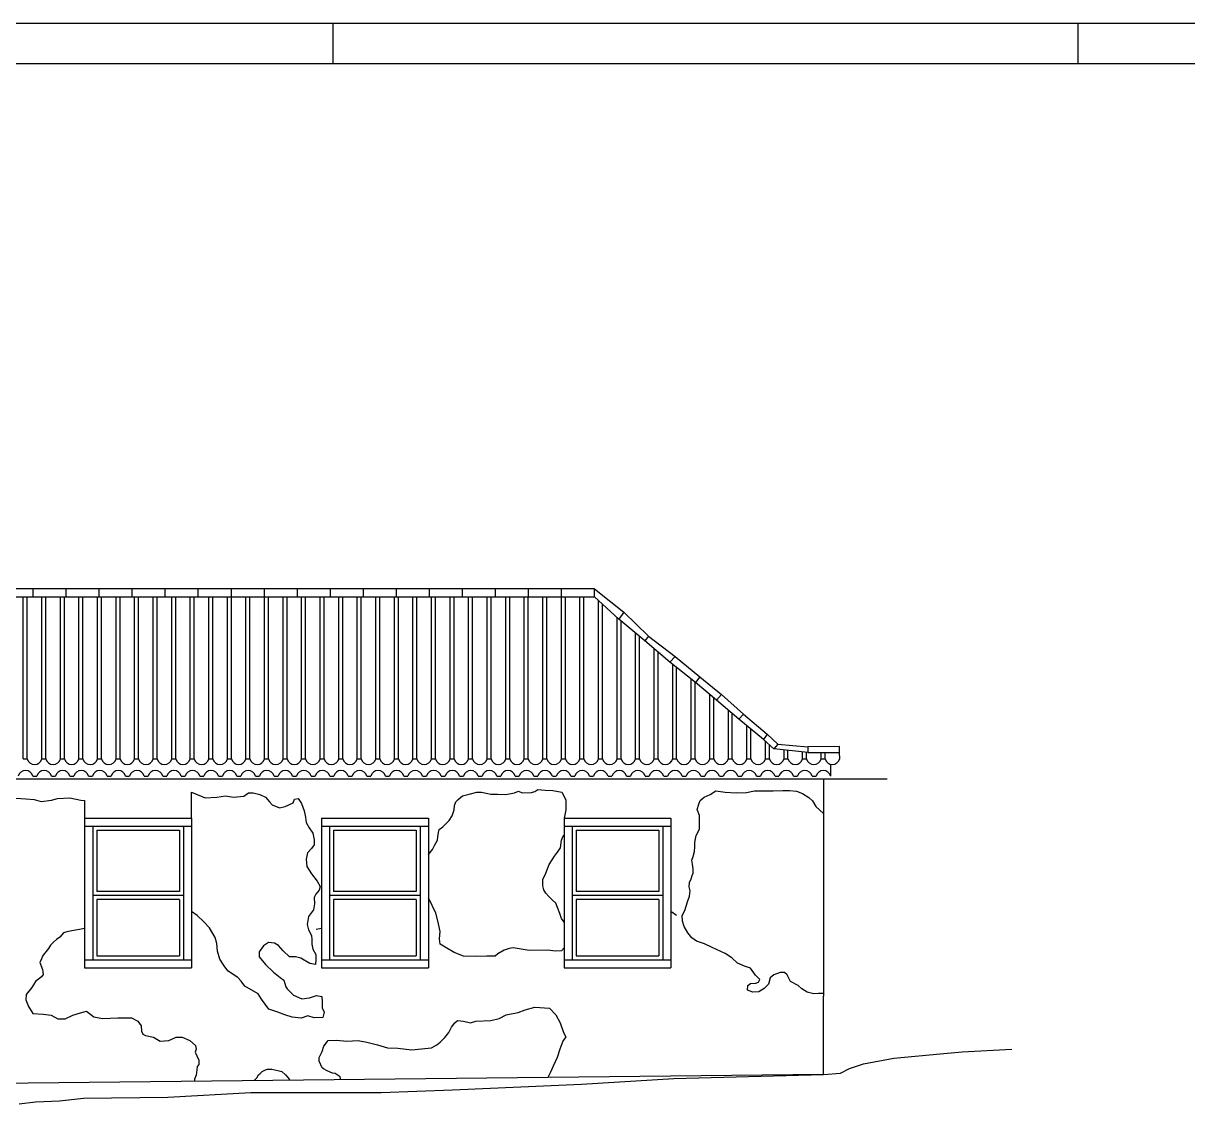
# Model space of a CAD drawing. Extents: x -1289 to 841, y -797 to 594.
# Drawn here: x -1079.5 to -790.3, y 321.1 to 589.5 of the extents above; entities that cross this region are included whole.
import ezdxf

# ---------------------------------------------------------------- set-up
doc = ezdxf.new("R2010")
doc.units = 0
doc.header["$MEASUREMENT"] = 0
for name, color, linetype in [('COBERTURA', 2, 'CONTINUOUS'), ('ESQUADRIAS', 2, 'CONTINUOUS'), ('MARGEXT', 2, 'CONTINUOUS'), ('MARGINT', 6, 'CONTINUOUS'), ('PAREDE', 1, 'CONTINUOUS'), ('PISO', 1, 'CONTINUOUS')]:
    doc.layers.add(name, color=color, linetype=linetype)

msp = doc.modelspace()

# ---------------------------------------------------------------- linework, layer by layer
at = {"layer": 'COBERTURA', "color": 2}
for p, q in [((-1077.03105, 449.02604), (-1085.23428, 448.97679)), ((-1068.82782, 449.02604), (-1077.03105, 448.97679)), ((-1077.03105, 446.96372), (-1077.03105, 449.02604)), ((-1077.03105, 446.96372), (-1077.03105, 448.97679)), ((-1060.62459, 449.02604), (-1068.82782, 448.97679)), ((-1068.82782, 446.96372), (-1068.82782, 449.02604)), ((-1068.82782, 446.96372), (-1068.82782, 448.97679)), ((-1052.42136, 449.02604), (-1060.62459, 448.97679)), ((-1060.62459, 446.96372), (-1060.62459, 449.02604)), ((-1060.62459, 446.96372), (-1060.62459, 448.97679)), ((-1044.21813, 449.02604), (-1052.42136, 448.97679)), ((-1052.42136, 446.96372), (-1052.42136, 449.02604)), ((-1052.42136, 446.96372), (-1052.42136, 448.97679)), ((-1036.01491, 449.02604), (-1044.21813, 448.97679)), ((-1044.21813, 446.96372), (-1044.21813, 449.02604)), ((-1044.21813, 446.96372), (-1044.21813, 448.97679)), ((-1027.81168, 449.02604), (-1036.01491, 448.97679)), ((-1036.01491, 446.96372), (-1036.01491, 449.02604)), ((-1036.01491, 446.96372), (-1036.01491, 448.97679)), ((-1019.60845, 449.02604), (-1027.81168, 448.97679)), ((-1027.81168, 446.96372), (-1027.81168, 449.02604)), ((-1027.81168, 446.96372), (-1027.81168, 448.97679)), ((-1011.40522, 449.02604), (-1019.60845, 448.97679)), ((-1019.60845, 446.96372), (-1019.60845, 449.02604)), ((-1019.60845, 446.96372), (-1019.60845, 448.97679)), ((-1003.20199, 449.02604), (-1011.40522, 448.97679)), ((-1011.40522, 446.96372), (-1011.40522, 449.02604)), ((-1011.40522, 446.96372), (-1011.40522, 448.97679)), ((-994.99876, 449.02604), (-1003.20199, 448.97679)), ((-1003.20199, 446.96372), (-1003.20199, 449.02604)), ((-1003.20199, 446.96372), (-1003.20199, 448.97679)), ((-986.79553, 449.02604), (-994.99876, 448.97679)), ((-994.99876, 446.96372), (-994.99876, 449.02604)), ((-994.99876, 446.96372), (-994.99876, 448.97679)), ((-978.5923, 449.02604), (-986.79553, 448.97679)), ((-986.79553, 446.96372), (-986.79553, 449.02604)), ((-986.79553, 446.96372), (-986.79553, 448.97679)), ((-970.38907, 449.02604), (-978.5923, 448.97679)), ((-978.5923, 446.96372), (-978.5923, 449.02604)), ((-978.5923, 446.96372), (-978.5923, 448.97679)), ((-962.18584, 449.02604), (-970.38907, 448.97679)), ((-970.38907, 446.96372), (-970.38907, 449.02604)), ((-970.38907, 446.96372), (-970.38907, 448.97679)), ((-953.98262, 449.02604), (-962.18584, 448.97679)), ((-962.18584, 446.96372), (-962.18584, 449.02604)), ((-962.18584, 446.96372), (-962.18584, 448.97679)), ((-945.77939, 449.02604), (-953.98262, 448.97679)), ((-953.98262, 446.96372), (-953.98262, 449.02604)), ((-953.98262, 446.96372), (-953.98262, 448.97679)), ((-937.57616, 449.02604), (-945.77939, 448.97679)), ((-945.77939, 446.96372), (-945.77939, 449.02604)), ((-945.77939, 446.96372), (-945.77939, 448.97679)), ((-937.57616, 449.02604), (-930.32077, 443.18815)), ((-937.57616, 446.96372), (-937.57616, 449.02604)), ((-1085.23428, 446.96372), (-1077.03105, 446.96372)), ((-1077.03105, 446.96372), (-1068.82782, 446.96372)), ((-1068.82782, 446.96372), (-1060.62459, 446.96372)), ((-1060.62459, 446.96372), (-1052.42136, 446.96372)), ((-1052.42136, 446.96372), (-1044.21813, 446.96372)), ((-1044.21813, 446.96372), (-1036.01491, 446.96372)), ((-1036.01491, 446.96372), (-1027.81168, 446.96372)), ((-1027.81168, 446.96372), (-1019.60845, 446.96372)), ((-1019.60845, 446.96372), (-1011.40522, 446.96372)), ((-1011.40522, 446.96372), (-1003.20199, 446.96372)), ((-1003.20199, 446.96372), (-994.99876, 446.96372)), ((-994.99876, 446.96372), (-986.79553, 446.96372)), ((-986.79553, 446.96372), (-978.5923, 446.96372)), ((-978.5923, 446.96372), (-970.38907, 446.96372)), ((-970.38907, 446.96372), (-962.18584, 446.96372)), ((-962.18584, 446.96372), (-953.98262, 446.96372)), ((-953.98262, 446.96372), (-945.77939, 446.96372)), ((-945.77939, 446.96372), (-937.57616, 446.96372)), ((-931.52988, 441.47704), (-937.57616, 446.96372)), ((-930.32077, 443.18815), (-931.52988, 441.47704)), ((-930.32077, 443.18815), (-924.17445, 437.2496)), ((-925.08129, 436.04176), (-931.52988, 441.47704)), ((-924.17445, 437.2496), (-925.08129, 436.04176)), ((-924.17445, 437.2496), (-917.58499, 432.17731)), ((-918.89486, 430.76817), (-925.08129, 436.04176)), ((-917.58499, 432.17731), (-918.89486, 430.76817)), ((-917.58499, 432.17731), (-911.43867, 427.14465)), ((-912.54702, 425.7355), (-918.89486, 430.76817)), ((-911.43867, 427.14465), (-912.54702, 425.7355)), ((-907.30753, 421.30675), (-912.54702, 425.7355)), ((-911.43867, 427.14465), (-906.09842, 422.7159)), ((-906.09842, 422.7159), (-907.30753, 421.30675)), ((-906.09842, 422.7159), (-900.55666, 417.88454)), ((-901.76577, 416.57604), (-907.30753, 421.30675)), ((-900.55666, 417.88454), (-901.76577, 416.57604)), ((-895.58937, 411.59451), (-901.76577, 416.57604)), ((-900.55666, 417.88454), (-894.68254, 412.903)), ((-894.68254, 412.903), (-895.58937, 411.59451)), ((-893.07039, 409.27948), (-895.58937, 411.59451)), ((-894.68254, 412.903), (-892.0628, 410.38666)), ((-892.0628, 410.38666), (-893.07039, 409.27948)), ((-884.6066, 408.33401), (-893.07039, 409.27948)), ((-892.0628, 410.38666), (-884.6066, 409.76971)), ((-876.73704, 409.82778), (-884.6066, 409.76971)), ((-884.6066, 409.76971), (-884.6066, 408.33401)), ((-884.6066, 408.33401), (-876.72602, 408.33401)), ((-876.72602, 408.33401), (-876.73704, 409.82778))]:
    msp.add_line(p, q, dxfattribs=at)
at = {"layer": 'COBERTURA', "color": 1}
for p, q in [((-1079.49631, 406.76335), (-1079.49631, 446.96372)), ((-1078.50872, 406.76335), (-1078.50872, 446.96372)), ((-1074.88738, 406.76335), (-1074.88738, 446.96372)), ((-1073.89979, 406.76335), (-1073.89979, 446.96372)), ((-1070.27845, 406.76335), (-1070.27845, 446.96372)), ((-1069.29086, 406.76335), (-1069.29086, 446.96372)), ((-1065.66952, 406.76335), (-1065.66952, 446.96372)), ((-1064.68193, 406.76335), (-1064.68193, 446.96372)), ((-1061.06059, 406.76335), (-1061.06059, 446.96372)), ((-1060.073, 406.76335), (-1060.073, 446.96372)), ((-1056.45166, 406.76335), (-1056.45166, 446.96372)), ((-1055.46407, 406.76335), (-1055.46407, 446.96372)), ((-1051.84273, 406.76335), (-1051.84273, 446.96372)), ((-1050.85514, 406.76335), (-1050.85514, 446.96372)), ((-1047.2338, 406.76335), (-1047.2338, 446.96372)), ((-1046.24621, 406.76335), (-1046.24621, 446.96372)), ((-1042.62487, 406.76335), (-1042.62487, 446.96372)), ((-1041.63728, 406.76335), (-1041.63728, 446.96372)), ((-1038.01594, 406.76335), (-1038.01594, 446.96372)), ((-1037.02835, 406.76335), (-1037.02835, 446.96372)), ((-1033.40701, 406.76335), (-1033.40701, 446.96372)), ((-1032.41942, 406.76335), (-1032.41942, 446.96372)), ((-1028.79808, 406.76335), (-1028.79808, 446.96372)), ((-1027.8105, 406.76335), (-1027.8105, 446.96372)), ((-1024.18915, 406.76335), (-1024.18915, 446.96372)), ((-1023.20157, 406.76335), (-1023.20157, 446.96372)), ((-1019.58022, 406.76335), (-1019.58022, 446.96372)), ((-1018.59264, 406.76335), (-1018.59264, 446.96372)), ((-1014.97129, 406.76335), (-1014.97129, 446.96372)), ((-1013.98371, 406.76335), (-1013.98371, 446.96372)), ((-1010.36236, 406.76335), (-1010.36236, 446.96372)), ((-1009.37478, 406.76335), (-1009.37478, 446.96372)), ((-1005.75343, 406.76335), (-1005.75343, 446.96372)), ((-1004.76585, 406.76335), (-1004.76585, 446.96372)), ((-1001.1445, 406.76335), (-1001.1445, 446.96372)), ((-1000.15692, 406.76335), (-1000.15692, 446.96372)), ((-996.53557, 406.76335), (-996.53557, 446.96372)), ((-995.54799, 406.76335), (-995.54799, 446.96372)), ((-991.92664, 406.76335), (-991.92664, 446.96372)), ((-990.93906, 406.76335), (-990.93906, 446.96372)), ((-987.31771, 406.76335), (-987.31771, 446.96372)), ((-986.33013, 406.76335), (-986.33013, 446.96372)), ((-982.70879, 406.76335), (-982.70879, 446.96372)), ((-981.7212, 406.76335), (-981.7212, 446.96372)), ((-978.09986, 406.76335), (-978.09986, 446.96372)), ((-977.11227, 406.76335), (-977.11227, 446.96372)), ((-973.49093, 406.76335), (-973.49093, 446.96372)), ((-972.50334, 406.76335), (-972.50334, 446.96372)), ((-968.882, 406.76335), (-968.882, 446.96372)), ((-967.89441, 406.76335), (-967.89441, 446.96372)), ((-964.27307, 406.76335), (-964.27307, 446.96372)), ((-963.28548, 406.76335), (-963.28548, 446.96372)), ((-959.66414, 406.76335), (-959.66414, 446.96372)), ((-958.67655, 406.76335), (-958.67655, 446.96372)), ((-955.05521, 406.76335), (-955.05521, 446.96372)), ((-954.06762, 406.76335), (-954.06762, 446.96372)), ((-950.44628, 406.76335), (-950.44628, 446.96372)), ((-949.45869, 406.76335), (-949.45869, 446.96372)), ((-945.83735, 406.76335), (-945.83735, 446.96372)), ((-944.84976, 406.76335), (-944.84976, 446.96372)), ((-941.22842, 406.76335), (-941.22842, 446.96372)), ((-940.24083, 406.76335), (-940.24083, 446.96372)), ((-936.61949, 406.76335), (-936.61949, 446.0956)), ((-935.6319, 406.76335), (-935.6319, 445.19941)), ((-932.01056, 406.76335), (-932.01056, 441.91323)), ((-931.02297, 406.76335), (-931.02297, 441.04979)), ((-927.40163, 406.76335), (-927.40163, 437.99749)), ((-926.41404, 406.76335), (-926.41404, 437.16509)), ((-922.7927, 406.76335), (-922.7927, 434.09087)), ((-921.80511, 406.76335), (-921.80511, 433.249)), ((-918.18377, 406.76335), (-918.18377, 430.20441)), ((-917.19618, 406.76335), (-917.19618, 429.42143)), ((-913.57484, 406.76335), (-913.57484, 426.55037)), ((-912.58725, 406.76335), (-912.58725, 425.7674)), ((-908.96591, 406.76335), (-908.96591, 422.70852)), ((-907.97833, 406.76335), (-907.97833, 421.87374)), ((-904.35698, 406.76335), (-904.35698, 418.78802)), ((-903.3694, 406.76335), (-903.3694, 417.94497)), ((-899.74805, 406.76335), (-899.74805, 414.94867)), ((-898.76047, 406.76335), (-898.76047, 414.15213)), ((-895.13912, 406.76335), (-895.13912, 411.18072)), ((-894.15154, 406.76335), (-894.15154, 410.27309)), ((-890.53019, 406.76335), (-890.53019, 408.99572)), ((-889.54261, 406.76335), (-889.54261, 408.8854)), ((-885.92126, 406.76335), (-885.92126, 408.48087)), ((-884.93368, 406.76335), (-884.93368, 408.37055)), ((-881.31233, 406.76335), (-881.31233, 408.33401)), ((-880.32475, 406.76335), (-880.32475, 408.33401)), ((-876.7034, 406.76335), (-876.72602, 408.33401)), ((-1079.49631, 406.76335), (-1078.50872, 406.76335)), ((-1074.88738, 406.76335), (-1073.89979, 406.76335)), ((-1070.27845, 406.76335), (-1069.29086, 406.76335)), ((-1065.66952, 406.76335), (-1064.68193, 406.76335)), ((-1061.06059, 406.76335), (-1060.073, 406.76335)), ((-1056.45166, 406.76335), (-1055.46407, 406.76335)), ((-1051.84273, 406.76335), (-1050.85514, 406.76335)), ((-1047.2338, 406.76335), (-1046.24621, 406.76335)), ((-1042.62487, 406.76335), (-1041.63728, 406.76335)), ((-1038.01594, 406.76335), (-1037.02835, 406.76335)), ((-1033.40701, 406.76335), (-1032.41942, 406.76335)), ((-1028.79808, 406.76335), (-1027.8105, 406.76335)), ((-1024.18915, 406.76335), (-1023.20157, 406.76335)), ((-1019.58022, 406.76335), (-1018.59264, 406.76335)), ((-1014.97129, 406.76335), (-1013.98371, 406.76335)), ((-1010.36236, 406.76335), (-1009.37478, 406.76335)), ((-1005.75343, 406.76335), (-1004.76585, 406.76335)), ((-1001.1445, 406.76335), (-1000.15692, 406.76335)), ((-996.53557, 406.76335), (-995.54799, 406.76335)), ((-991.92664, 406.76335), (-990.93906, 406.76335)), ((-987.31771, 406.76335), (-986.33013, 406.76335)), ((-982.70879, 406.76335), (-981.7212, 406.76335)), ((-978.09986, 406.76335), (-977.11227, 406.76335)), ((-973.49093, 406.76335), (-972.50334, 406.76335)), ((-968.882, 406.76335), (-967.89441, 406.76335)), ((-964.27307, 406.76335), (-963.28548, 406.76335)), ((-959.66414, 406.76335), (-958.67655, 406.76335)), ((-955.05521, 406.76335), (-954.06762, 406.76335)), ((-950.44628, 406.76335), (-949.45869, 406.76335)), ((-945.83735, 406.76335), (-944.84976, 406.76335)), ((-941.22842, 406.76335), (-940.24083, 406.76335)), ((-936.61949, 406.76335), (-935.6319, 406.76335)), ((-932.01056, 406.76335), (-931.02297, 406.76335)), ((-927.40163, 406.76335), (-926.41404, 406.76335)), ((-922.7927, 406.76335), (-921.80511, 406.76335)), ((-918.18377, 406.76335), (-917.19618, 406.76335)), ((-913.57484, 406.76335), (-912.58725, 406.76335)), ((-908.96591, 406.76335), (-907.97833, 406.76335)), ((-904.35698, 406.76335), (-903.3694, 406.76335)), ((-899.74805, 406.76335), (-898.76047, 406.76335)), ((-895.13912, 406.76335), (-894.15154, 406.76335)), ((-890.53019, 406.76335), (-889.54261, 406.76335)), ((-885.92126, 406.76335), (-884.93368, 406.76335)), ((-881.31233, 406.76335), (-880.32475, 406.76335)), ((-878.94076, 402.44498), (-878.94076, 405.41449)), ((-1077.12474, 402.44498), (-1076.13715, 402.44498)), ((-1072.51581, 402.44498), (-1071.52822, 402.44498)), ((-1067.90688, 402.44498), (-1066.91929, 402.44498)), ((-1063.29795, 402.44498), (-1062.31036, 402.44498)), ((-1058.68902, 402.44498), (-1057.70143, 402.44498)), ((-1054.08009, 402.44498), (-1053.0925, 402.44498)), ((-1049.47116, 402.44498), (-1048.48357, 402.44498)), ((-1044.86223, 402.44498), (-1043.87464, 402.44498)), ((-1040.2533, 402.44498), (-1039.26572, 402.44498)), ((-1035.64437, 402.44498), (-1034.65679, 402.44498)), ((-1031.03544, 402.44498), (-1030.04786, 402.44498)), ((-1026.42651, 402.44498), (-1025.43893, 402.44498)), ((-1021.81758, 402.44498), (-1020.83, 402.44498)), ((-1017.20865, 402.44498), (-1016.22107, 402.44498)), ((-1012.59972, 402.44498), (-1011.61214, 402.44498)), ((-1007.99079, 402.44498), (-1007.00321, 402.44498)), ((-1003.38186, 402.44498), (-1002.39428, 402.44498)), ((-998.77293, 402.44498), (-997.78535, 402.44498)), ((-994.16401, 402.44498), (-993.17642, 402.44498)), ((-989.55508, 402.44498), (-988.56749, 402.44498)), ((-984.94615, 402.44498), (-983.95856, 402.44498)), ((-980.33722, 402.44498), (-979.34963, 402.44498)), ((-975.72829, 402.44498), (-974.7407, 402.44498)), ((-971.11936, 402.44498), (-970.13177, 402.44498)), ((-966.51043, 402.44498), (-965.52284, 402.44498)), ((-961.9015, 402.44498), (-960.91391, 402.44498)), ((-957.29257, 402.44498), (-956.30498, 402.44498)), ((-952.68364, 402.44498), (-951.69605, 402.44498)), ((-948.07471, 402.44498), (-947.08712, 402.44498)), ((-943.46578, 402.44498), (-942.47819, 402.44498)), ((-938.85685, 402.44498), (-937.86926, 402.44498)), ((-934.24792, 402.44498), (-933.26033, 402.44498)), ((-929.63899, 402.44498), (-928.6514, 402.44498)), ((-925.03006, 402.44498), (-924.04247, 402.44498)), ((-920.42113, 402.44498), (-919.43355, 402.44498)), ((-915.8122, 402.44498), (-914.82462, 402.44498)), ((-911.20327, 402.44498), (-910.21569, 402.44498)), ((-906.59434, 402.44498), (-905.60676, 402.44498)), ((-901.98541, 402.44498), (-900.99783, 402.44498)), ((-897.37648, 402.44498), (-896.3889, 402.44498)), ((-892.76755, 402.44498), (-891.77997, 402.44498)), ((-888.15862, 402.44498), (-887.17104, 402.44498)), ((-883.54969, 402.44498), (-882.56211, 402.44498)), ((-880.69126, 401.74553), (-864.88251, 401.74553)), ((-880.69126, 328.34553), (-1101.20633, 325.94553))]:
    msp.add_line(p, q, dxfattribs=at)
for centre, start, end in [((-1076.69805, 407.23673), 194.6514372, 345.3485628), ((-1072.08912, 407.23673), 194.6514372, 345.3485628), ((-1067.48019, 407.23673), 194.6514372, 345.3485628), ((-1062.87126, 407.23673), 194.6514372, 345.3485628), ((-1058.26233, 407.23673), 194.6514372, 345.3485628), ((-1053.6534, 407.23673), 194.6514372, 345.3485628), ((-1049.04447, 407.23673), 194.6514372, 345.3485628), ((-1044.43554, 407.23673), 194.6514372, 345.3485628), ((-1039.82661, 407.23673), 194.6514372, 345.3485628), ((-1035.21768, 407.23673), 194.6514372, 345.3485628), ((-1030.60875, 407.23673), 194.6514372, 345.3485628), ((-1025.99982, 407.23673), 194.6514372, 345.3485628), ((-1021.39089, 407.23673), 194.6514372, 345.3485628), ((-1016.78196, 407.23673), 194.6514372, 345.3485628), ((-1012.17303, 407.23673), 194.6514372, 345.3485628), ((-1007.5641, 407.23673), 194.6514372, 345.3485628), ((-1002.95518, 407.23673), 194.6514372, 345.3485628), ((-998.34625, 407.23673), 194.6514372, 345.3485628), ((-993.73732, 407.23673), 194.6514372, 345.3485628), ((-989.12839, 407.23673), 194.6514372, 345.3485628), ((-984.51946, 407.23673), 194.6514372, 345.3485628), ((-979.91053, 407.23673), 194.6514372, 345.3485628), ((-975.3016, 407.23673), 194.6514372, 345.3485628), ((-970.69267, 407.23673), 194.6514372, 345.3485628), ((-966.08374, 407.23673), 194.6514372, 345.3485628), ((-961.47481, 407.23673), 194.6514372, 345.3485628), ((-956.86588, 407.23673), 194.6514372, 345.3485628), ((-952.25695, 407.23673), 194.6514372, 345.3485628), ((-947.64802, 407.23673), 194.6514372, 345.3485628), ((-943.03909, 407.23673), 194.6514372, 345.3485628), ((-938.43016, 407.23673), 194.6514372, 345.3485628), ((-933.82123, 407.23673), 194.6514372, 345.3485628), ((-929.2123, 407.23673), 194.6514372, 345.3485628), ((-924.60337, 407.23673), 194.6514372, 345.3485628), ((-919.99444, 407.23673), 194.6514372, 345.3485628), ((-915.38551, 407.23673), 194.6514372, 345.3485628), ((-910.77658, 407.23673), 194.6514372, 345.3485628), ((-906.16765, 407.23673), 194.6514372, 345.3485628), ((-901.55872, 407.23673), 194.6514372, 345.3485628), ((-896.94979, 407.23673), 194.6514372, 345.3485628), ((-892.34086, 407.23673), 194.6514372, 345.3485628), ((-887.73193, 407.23673), 194.6514372, 345.3485628), ((-883.12301, 407.23673), 194.6514372, 345.3485628), ((-878.51408, 407.23673), 194.6514372, 345.3485628), ((-1078.93541, 401.9716), 14.6514372, 165.3485628), ((-1074.32648, 401.9716), 14.6514372, 165.3485628), ((-1069.71755, 401.9716), 14.6514372, 165.3485628), ((-1065.10862, 401.9716), 14.6514372, 165.3485628), ((-1060.49969, 401.9716), 14.6514372, 165.3485628), ((-1055.89076, 401.9716), 14.6514372, 165.3485628), ((-1051.28183, 401.9716), 14.6514372, 165.3485628), ((-1046.6729, 401.9716), 14.6514372, 165.3485628), ((-1042.06397, 401.9716), 14.6514372, 165.3485628), ((-1037.45504, 401.9716), 14.6514372, 165.3485628), ((-1032.84611, 401.9716), 14.6514372, 165.3485628), ((-1028.23718, 401.9716), 14.6514372, 165.3485628), ((-1023.62825, 401.9716), 14.6514372, 165.3485628), ((-1019.01933, 401.9716), 14.6514372, 165.3485628), ((-1014.4104, 401.9716), 14.6514372, 165.3485628), ((-1009.80147, 401.9716), 14.6514372, 165.3485628), ((-1005.19254, 401.9716), 14.6514372, 165.3485628), ((-1000.58361, 401.9716), 14.6514372, 165.3485628), ((-995.97468, 401.9716), 14.6514372, 165.3485628), ((-991.36575, 401.9716), 14.6514372, 165.3485628), ((-986.75682, 401.9716), 14.6514372, 165.3485628), ((-982.14789, 401.9716), 14.6514372, 165.3485628), ((-977.53896, 401.9716), 14.6514372, 165.3485628), ((-972.93003, 401.9716), 14.6514372, 165.3485628), ((-968.3211, 401.9716), 14.6514372, 165.3485628), ((-963.71217, 401.9716), 14.6514372, 165.3485628), ((-959.10324, 401.9716), 14.6514372, 165.3485628), ((-954.49431, 401.9716), 14.6514372, 165.3485628), ((-949.88538, 401.9716), 14.6514372, 165.3485628), ((-945.27645, 401.9716), 14.6514372, 165.3485628), ((-940.66752, 401.9716), 14.6514372, 165.3485628), ((-936.05859, 401.9716), 14.6514372, 165.3485628), ((-931.44966, 401.9716), 14.6514372, 165.3485628), ((-926.84073, 401.9716), 14.6514372, 165.3485628), ((-922.2318, 401.9716), 14.6514372, 165.3485628), ((-917.62287, 401.9716), 14.6514372, 165.3485628), ((-913.01394, 401.9716), 14.6514372, 165.3485628), ((-908.40501, 401.9716), 14.6514372, 165.3485628), ((-903.79608, 401.9716), 14.6514372, 165.3485628), ((-899.18715, 401.9716), 14.6514372, 165.3485628), ((-894.57823, 401.9716), 14.6514372, 165.3485628), ((-889.9693, 401.9716), 14.6514372, 165.3485628), ((-885.36037, 401.9716), 14.6514372, 165.3485628), ((-880.75144, 401.9716), 14.6514372, 165.3485628)]:
    msp.add_arc(centre, 1.87153, start, end, dxfattribs=at)
at = {"layer": 'ESQUADRIAS', "color": 3}
for p, q in [((-1064.25149, 392.0218), (-1064.25149, 354.8218)), ((-1064.25149, 392.0218), (-1037.70182, 392.0218)), ((-1037.70182, 392.0218), (-1037.70182, 354.8218)), ((-1005.41926, 392.0218), (-978.86959, 392.0218)), ((-1005.41926, 392.0218), (-1005.41926, 354.8218)), ((-978.86959, 392.0218), (-978.86959, 354.8218)), ((-945.17393, 392.0218), (-945.17393, 354.8218)), ((-945.17393, 392.0218), (-918.62426, 392.0218)), ((-918.62426, 392.0218), (-918.62426, 354.8218)), ((-1064.25149, 390.0218), (-1037.70182, 390.0218)), ((-1062.25149, 390.0218), (-1062.25149, 356.8218)), ((-1061.25149, 389.0218), (-1061.25149, 373.79604)), ((-1061.25149, 389.0218), (-1040.70182, 389.0218)), ((-1040.70182, 389.0218), (-1040.70182, 373.79604)), ((-1039.70182, 390.0218), (-1039.70182, 356.8218)), ((-1005.41926, 390.0218), (-978.86959, 390.0218)), ((-1003.41926, 390.0218), (-1003.41926, 356.8218)), ((-1002.41926, 389.0218), (-981.86959, 389.0218)), ((-1002.41926, 389.0218), (-1002.41926, 373.79604)), ((-981.86959, 389.0218), (-981.86959, 373.79604)), ((-980.86959, 390.0218), (-980.86959, 356.8218)), ((-945.17393, 390.0218), (-918.62426, 390.0218)), ((-943.17393, 390.0218), (-943.17393, 356.8218)), ((-942.17393, 389.0218), (-942.17393, 373.79604)), ((-942.17393, 389.0218), (-921.62426, 389.0218)), ((-921.62426, 389.0218), (-921.62426, 373.79604)), ((-920.62426, 390.0218), (-920.62426, 356.8218)), ((-1040.70182, 373.79604), (-1061.25149, 373.79604)), ((-981.86959, 373.79604), (-1002.41926, 373.79604)), ((-921.62426, 373.79604), (-942.17393, 373.79604)), ((-1039.70182, 372.79604), (-1062.25149, 372.79604)), ((-1040.70182, 371.79604), (-1061.25149, 371.79604)), ((-1061.25149, 371.79604), (-1061.25149, 357.8218)), ((-1040.70182, 371.79604), (-1040.70182, 357.8218)), ((-980.86959, 372.79604), (-1003.41926, 372.79604)), ((-981.86959, 371.79604), (-1002.41926, 371.79604)), ((-1002.41926, 371.79604), (-1002.41926, 357.8218)), ((-981.86959, 371.79604), (-981.86959, 357.8218)), ((-920.62426, 372.79604), (-943.17393, 372.79604)), ((-942.17393, 371.79604), (-942.17393, 357.8218)), ((-921.62426, 371.79604), (-942.17393, 371.79604)), ((-921.62426, 371.79604), (-921.62426, 357.8218)), ((-1064.25149, 356.8218), (-1037.70182, 356.8218)), ((-1061.25149, 357.8218), (-1040.70182, 357.8218)), ((-1005.41926, 356.8218), (-978.86959, 356.8218)), ((-1002.41926, 357.8218), (-981.86959, 357.8218)), ((-945.17393, 356.8218), (-918.62426, 356.8218)), ((-942.17393, 357.8218), (-921.62426, 357.8218)), ((-1064.25149, 354.8218), (-1037.70182, 354.8218)), ((-1005.41926, 354.8218), (-978.86959, 354.8218)), ((-945.17393, 354.8218), (-918.62426, 354.8218))]:
    msp.add_line(p, q, dxfattribs=at)
at = {"layer": 'MARGEXT'}
for p, q in [((-1288.5, 589.5), (-447.5, 589.5)), ((-1002.5, 579.5), (-1002.5, 589.5)), ((-817.5, 579.5), (-817.5, 589.5))]:
    msp.add_line(p, q, dxfattribs=at)
at = {"layer": 'MARGINT'}
msp.add_line((-1263.5, 579.5), (-457.5, 579.5), dxfattribs=at)
at = {"layer": 'PAREDE', "color": 6}
for p, q in [((-1164.47216, 401.74553), (-880.69126, 401.74553)), ((-893.74669, 401.74553), (-880.69126, 401.74553)), ((-880.69126, 401.74553), (-880.6872, 347.75669)), ((-880.69126, 328.34553), (-880.6872, 347.75669))]:
    msp.add_line(p, q, dxfattribs=at)
at = {"layer": 'PAREDE', "color": 2}
for p, q in [((-1037.70182, 398.46203), (-1034.34578, 397.10089)), ((-1037.70182, 392.0218), (-1037.70182, 398.46203)), ((-1034.34578, 397.10089), (-1031.39352, 397.21431)), ((-1031.39352, 397.21431), (-1029.2361, 397.5546)), ((-1029.2361, 397.5546), (-1027.30578, 397.21431)), ((-1027.30578, 397.21431), (-1024.69417, 397.44117)), ((-1024.69417, 397.44117), (-1023.55869, 398.3486)), ((-1023.55869, 398.3486), (-1022.42321, 398.3486)), ((-1022.42321, 398.3486), (-1020.71998, 397.89489)), ((-1020.71998, 397.89489), (-1019.3574, 397.21431)), ((-1019.3574, 397.21431), (-1018.33547, 396.08003)), ((-1012.43095, 395.85317), (-1012.09031, 396.7606)), ((-1012.09031, 396.7606), (-1011.18192, 396.87403)), ((-1011.18192, 396.87403), (-1010.38708, 395.62631)), ((-1018.33547, 396.08003), (-1017.65418, 395.28602)), ((-1017.65418, 395.28602), (-1015.8374, 394.60545)), ((-1015.8374, 394.60545), (-1014.47483, 394.94574)), ((-1014.47483, 394.94574), (-1012.43095, 395.85317)), ((-1010.38708, 395.62631), (-1009.7058, 393.81145)), ((-1009.7058, 393.81145), (-1009.36515, 392.22344)), ((-1009.36515, 392.22344), (-1009.2516, 390.97573)), ((-1009.2516, 390.97573), (-1008.45676, 389.61458)), ((-1008.45676, 389.61458), (-1007.54838, 388.25343)), ((-1007.54838, 388.25343), (-1007.20773, 386.66543)), ((-1007.20773, 385.41771), (-1007.88902, 384.51028)), ((-1007.20773, 386.66543), (-1007.20773, 385.41771)), ((-1008.91095, 383.37599), (-1009.2516, 381.78799)), ((-1007.88902, 384.51028), (-1008.91095, 383.37599)), ((-1009.2516, 381.78799), (-1009.02451, 379.97312)), ((-1009.02451, 379.97312), (-1007.88902, 378.15826)), ((-1007.88902, 378.15826), (-1006.52644, 376.3434)), ((-1006.52644, 376.3434), (-1005.78046, 375.03957)), ((-1006.00755, 374.13214), (-1006.8024, 373.11128)), ((-1005.78046, 375.03957), (-1006.00755, 374.13214)), ((-1007.14304, 370.72927), (-1007.37014, 369.25469)), ((-1006.8024, 373.11128), (-1007.25659, 372.31727)), ((-1007.25659, 372.31727), (-1007.14304, 370.72927)), ((-1036.31999, 367.83687), (-1037.70182, 368.82623)), ((-1034.73535, 366.31986), (-1036.31999, 367.83687)), ((-1008.61917, 367.55326), (-1008.95981, 365.62497)), ((-1007.37014, 369.25469), (-1008.61917, 367.55326)), ((-917.24243, 367.83687), (-918.62426, 368.82623)), ((-1064.25149, 364.58738), (-1065.56777, 364.31866)), ((-1033.21674, 364.80284), (-1034.73535, 366.31986)), ((-1031.83017, 362.36242), (-1033.21674, 364.80284)), ((-1008.95981, 365.62497), (-1008.61917, 364.26382)), ((-1005.41926, 364.58738), (-1006.73554, 364.31866)), ((-1071.21674, 361.90022), (-1072.02373, 361.22843)), ((-1070.40974, 362.43765), (-1071.21674, 361.90022)), ((-1069.46825, 363.51252), (-1070.40974, 362.43765)), ((-1068.66125, 363.78123), (-1069.46825, 363.51252)), ((-1067.85425, 363.91559), (-1068.66125, 363.78123)), ((-1066.50926, 364.1843), (-1067.85425, 363.91559)), ((-1065.56777, 364.31866), (-1066.50926, 364.1843)), ((-1031.43401, 360.84541), (-1031.83017, 362.36242)), ((-1008.61917, 364.26382), (-1007.93788, 362.90268)), ((-1007.93788, 362.90268), (-1007.82433, 361.88182)), ((-1007.82433, 361.88182), (-1007.82433, 360.74753)), ((-1073.90672, 358.80999), (-1074.31022, 358.27256)), ((-1073.23423, 359.61614), (-1073.90672, 358.80999)), ((-1072.69623, 360.42229), (-1073.23423, 359.61614)), ((-1072.02373, 361.22843), (-1072.69623, 360.42229)), ((-1031.23593, 358.9986), (-1031.43401, 360.84541)), ((-1030.64169, 356.95393), (-1031.23593, 358.9986)), ((-1019.86045, 360.29381), (-1020.88239, 358.81924)), ((-1020.88239, 358.81924), (-1020.88239, 357.57152)), ((-1018.61142, 361.08781), (-1019.86045, 360.29381)), ((-1017.13529, 360.97438), (-1018.61142, 361.08781)), ((-1016.11336, 360.40724), (-1017.13529, 360.97438)), ((-1014.97787, 359.04609), (-1016.11336, 360.40724)), ((-1013.3882, 357.57152), (-1014.97787, 359.04609)), ((-1007.82433, 360.74753), (-1007.59723, 359.49981)), ((-1007.59723, 359.49981), (-1006.8024, 358.13866)), ((-1074.98272, 357.06334), (-1075.38621, 356.12284)), ((-1075.38621, 356.12284), (-1074.71372, 354.37618)), ((-1074.71372, 357.73513), (-1074.98272, 357.06334)), ((-1074.31022, 358.27256), (-1074.71372, 357.73513)), ((-1029.58527, 355.305), (-1030.64169, 356.95393)), ((-1020.88239, 357.57152), (-1019.29271, 355.64323)), ((-1011.91207, 357.57152), (-1013.3882, 357.57152)), ((-1010.54949, 357.23123), (-1011.91207, 357.57152)), ((-1008.27852, 355.87008), (-1010.54949, 357.23123)), ((-1006.91594, 355.64323), (-1008.27852, 355.87008)), ((-1006.8024, 356.89095), (-1006.91594, 355.64323)), ((-1006.8024, 358.13866), (-1006.8024, 356.89095)), ((-1074.57922, 353.16696), (-1074.98272, 352.62953)), ((-1074.71372, 354.37618), (-1074.57922, 353.16696)), ((-1028.68178, 354.08479), (-1029.58527, 355.305)), ((-1027.36124, 353.16139), (-1028.68178, 354.08479)), ((-1026.23879, 352.43586), (-1027.36124, 353.16139)), ((-1019.29271, 355.64323), (-1017.36239, 353.71494)), ((-1017.36239, 353.71494), (-1015.65916, 352.46722)), ((-1076.46221, 351.42031), (-1077.40371, 349.94237)), ((-1074.98272, 352.62953), (-1076.46221, 351.42031)), ((-1025.38044, 351.51246), (-1026.23879, 352.43586)), ((-1024.45607, 350.25927), (-1025.38044, 351.51246)), ((-1021.15473, 348.34651), (-1024.45607, 350.25927)), ((-1015.65916, 352.46722), (-1014.75078, 351.78665)), ((-1014.75078, 351.78665), (-1014.29658, 350.08521)), ((-1014.29658, 350.08521), (-1013.95594, 349.63149)), ((-1078.7487, 348.19572), (-1078.8832, 346.85214)), ((-1077.40371, 349.94237), (-1078.7487, 348.19572)), ((-1020.36242, 347.02737), (-1021.15473, 348.34651)), ((-1013.95594, 349.63149), (-1012.37319, 348.01673)), ((-1012.37319, 348.01673), (-1010.32636, 347.09332)), ((-1010.32636, 347.09332), (-1008.41158, 347.35715)), ((-1008.41158, 347.35715), (-1006.62886, 347.95077)), ((-1006.62886, 347.95077), (-1005.37435, 347.68694)), ((-1005.37435, 347.68694), (-1005.2423, 346.30184)), ((-1078.8832, 346.85214), (-1078.2107, 345.23985)), ((-1078.2107, 345.23985), (-1077.13471, 343.4932)), ((-1018.51367, 344.58695), (-1020.36242, 347.02737)), ((-1016.26876, 343.79546), (-1018.51367, 344.58695)), ((-1005.2423, 346.30184), (-1005.2423, 344.91674)), ((-1005.2423, 344.91674), (-1004.78011, 343.79546)), ((-956.59788, 343.72904), (-954.84939, 344.40083)), ((-954.84939, 344.40083), (-952.4284, 345.07262)), ((-952.4284, 345.07262), (-948.79692, 344.8039)), ((-948.79692, 344.8039), (-947.18293, 343.19161)), ((-1077.13471, 343.4932), (-1074.57922, 343.35884)), ((-1074.57922, 343.35884), (-1072.56173, 343.09012)), ((-1072.56173, 343.09012), (-1070.94774, 342.14962)), ((-1070.94774, 342.14962), (-1069.06475, 342.14962)), ((-1069.06475, 342.14962), (-1067.18176, 343.09012)), ((-1067.18176, 343.09012), (-1065.29877, 343.62755)), ((-1065.29877, 343.62755), (-1063.81927, 344.03063)), ((-1063.81927, 344.03063), (-1061.93629, 342.68705)), ((-1061.93629, 342.68705), (-1059.7843, 342.28398)), ((-1059.7843, 342.28398), (-1056.01832, 342.41834)), ((-1056.01832, 342.41834), (-1054.53882, 342.41834)), ((-1054.53882, 342.41834), (-1052.65584, 342.41834)), ((-1052.65584, 342.41834), (-1051.04184, 341.61219)), ((-1051.04184, 341.61219), (-1050.23485, 340.40297)), ((-1014.55206, 343.13589), (-1016.26876, 343.79546)), ((-1012.70332, 342.54227), (-1014.55206, 343.13589)), ((-1010.45841, 342.3444), (-1012.70332, 342.54227)), ((-1008.80774, 342.87206), (-1010.45841, 342.3444)), ((-1007.2231, 342.41036), (-1008.80774, 342.87206)), ((-1005.11025, 342.47632), (-1007.2231, 342.41036)), ((-1004.78011, 343.79546), (-1005.11025, 342.47632)), ((-972.3343, 341.17624), (-971.6618, 341.71367)), ((-971.6618, 341.71367), (-970.18231, 341.57931)), ((-970.18231, 341.57931), (-968.43382, 341.17624)), ((-968.43382, 341.17624), (-967.08883, 341.57931)), ((-967.08883, 341.57931), (-963.32284, 341.71367)), ((-963.32284, 341.71367), (-961.30535, 342.2511)), ((-961.30535, 342.2511), (-959.55686, 343.19161)), ((-959.55686, 343.19161), (-956.59788, 343.72904)), ((-947.18293, 343.19161), (-946.10694, 341.17624)), ((-1050.23485, 340.40297), (-1050.10035, 339.05939)), ((-1050.10035, 339.05939), (-1049.83135, 338.3876)), ((-974.75529, 337.54858), (-973.81379, 338.7578)), ((-973.81379, 338.7578), (-973.14129, 340.10137)), ((-973.14129, 340.10137), (-972.3343, 341.17624)), ((-946.10694, 341.17624), (-945.29994, 338.7578)), ((-945.29994, 338.7578), (-944.76194, 337.68294)), ((-1049.83135, 338.3876), (-1049.15885, 337.98453)), ((-1049.15885, 337.98453), (-1047.14136, 337.58145)), ((-1047.14136, 337.58145), (-1045.52737, 336.64095)), ((-1045.52737, 336.64095), (-1043.37539, 336.7753)), ((-1043.37539, 336.7753), (-1041.49239, 337.58145)), ((-1041.49239, 337.58145), (-1040.0129, 337.58145)), ((-1040.0129, 337.58145), (-1038.12991, 336.7753)), ((-1038.12991, 336.7753), (-1036.68648, 335.53178)), ((-1036.68648, 335.53178), (-1036.55198, 334.59127)), ((-1004.81015, 335.39742), (-1003.73415, 336.741)), ((-1003.73415, 336.741), (-1001.71667, 336.87536)), ((-1001.71667, 336.87536), (-999.16118, 336.60664)), ((-999.16118, 336.60664), (-996.3367, 336.741)), ((-996.3367, 336.741), (-994.18471, 336.33793)), ((-994.18471, 336.33793), (-991.49472, 335.66614)), ((-991.49472, 335.66614), (-989.01221, 334.99578)), ((-978.11776, 334.99578), (-976.77277, 335.66757)), ((-976.77277, 335.66757), (-975.96578, 336.33936)), ((-975.96578, 336.33936), (-974.75529, 337.54858)), ((-945.43444, 336.60807), (-946.24144, 334.5927)), ((-944.76194, 337.68294), (-945.43444, 336.60807)), ((-1036.55198, 334.59127), (-1036.82098, 333.91949)), ((-1036.82098, 333.91949), (-1036.41748, 332.97898)), ((-1036.41748, 332.97898), (-1035.87948, 331.90412)), ((-1006.02064, 332.57591), (-1005.21365, 334.05384)), ((-1005.21365, 334.05384), (-1004.81015, 335.39742)), ((-989.01221, 334.99578), (-986.45672, 334.86142)), ((-986.45672, 334.86142), (-982.95974, 334.45835)), ((-982.95974, 334.45835), (-980.53875, 334.72706)), ((-980.53875, 334.72706), (-978.11776, 334.99578)), ((-946.24144, 334.5927), (-946.91393, 332.57734)), ((-1036.28299, 330.29183), (-1036.41748, 329.48568)), ((-1035.87948, 330.82926), (-1036.28299, 330.29183)), ((-1035.87948, 331.90412), (-1035.87948, 330.82926)), ((-1006.02064, 331.6354), (-1006.02064, 332.57591)), ((-1005.21365, 330.02311), (-1006.02064, 331.6354)), ((-1004.94465, 329.75439), (-1005.21365, 330.02311)), ((-1004.00316, 329.21696), (-1004.94465, 329.75439)), ((-947.85543, 330.42761), (-948.52792, 328.94968)), ((-946.91393, 332.57734), (-947.85543, 330.42761)), ((-1036.95548, 327.20159), (-1036.95673, 326.6448)), ((-1036.55198, 328.1421), (-1036.95548, 327.20159)), ((-1036.41748, 329.48568), (-1036.55198, 328.1421)), ((-1022.16064, 326.80584), (-1021.48806, 327.47031)), ((-1021.48806, 327.47031), (-1021.08456, 328.27646)), ((-1021.08456, 328.27646), (-1020.68107, 328.54517)), ((-1020.68107, 328.54517), (-1020.14307, 329.0826)), ((-1020.14307, 329.0826), (-1019.33607, 329.48568)), ((-1019.33607, 329.48568), (-1018.79808, 329.62003)), ((-1018.79808, 329.62003), (-1017.72208, 329.62003)), ((-1017.72208, 329.62003), (-1016.24259, 329.35132)), ((-1016.24259, 329.35132), (-1015.30109, 329.0826)), ((-1015.30109, 329.0826), (-1014.3596, 328.27646)), ((-1014.3596, 328.27646), (-1013.8216, 327.60467)), ((-1013.8216, 327.60467), (-1013.28474, 326.90244)), ((-1002.65816, 328.67953), (-1004.00316, 329.21696)), ((-1001.98566, 328.54517), (-1002.65816, 328.67953)), ((-1000.77517, 327.73902), (-1001.98566, 328.54517)), ((-1000.63891, 327.04007), (-1000.77517, 327.73902)), ((-948.52792, 328.94968), (-949.20328, 327.59987))]:
    msp.add_line(p, q, dxfattribs=at)
for points in [[(-1082.66796, 397.02582), (-1078.89483, 396.84634), (-1076.82859, 396.66685), (-1075.03186, 396.1284), (-1072.51644, 396.48737), (-1070.98923, 396.93608), (-1067.93479, 397.02582), (-1065.23969, 396.48737), (-1064.25149, 396.39763), (-1064.25149, 392.0218)], [(-978.86959, 383.00346), (-977.87085, 384.23756), (-977.30067, 385.37673), (-976.63545, 386.5159), (-976.54042, 387.37028), (-976.35036, 388.41452), (-976.1603, 389.17396), (-975.30502, 389.83848), (-974.54477, 390.59793), (-973.6895, 391.4523), (-972.92925, 392.59148), (-972.4541, 394.11037), (-972.35907, 395.15461), (-972.07397, 396.10392), (-971.50379, 396.6735), (-970.36342, 397.52788), (-968.7479, 398.00254), (-966.84728, 398.47719), (-965.70691, 398.47719), (-963.33114, 398.00254), (-961.71562, 398.00254), (-959.62494, 397.90761), (-957.43922, 398.28733), (-956.48892, 398.76198), (-955.53861, 398.28733), (-953.25787, 398.38226), (-952.40259, 398.66705), (-951.64235, 399.14171), (-949.83676, 398.95185), (-947.93615, 398.85692), (-945.75043, 398.47719), (-944.7051, 396.57857), (-944.7051, 394.11037), (-945.17393, 392.0218)], [(-880.68725, 348.49423), (-881.92229, 348.49423), (-883.15124, 348.39193), (-884.78985, 348.80116), (-886.12122, 349.6196), (-887.04294, 350.43804), (-888.88637, 351.46109), (-889.70567, 353.09798), (-890.42257, 353.71181), (-891.4467, 353.71181), (-893.0853, 353.09798), (-894.00702, 352.38184), (-894.41668, 350.74495), (-895.4408, 349.7219), (-896.77218, 348.90346), (-898.30837, 348.80116), (-899.63974, 349.31268), (-899.53732, 350.43804), (-898.82044, 350.94957), (-897.48906, 351.05187), (-896.87459, 351.25648), (-896.56735, 351.97262), (-897.59148, 352.99567), (-898.82044, 354.73486), (-900.35663, 355.24639), (-902.09765, 355.96253), (-903.53144, 357.2925), (-905.17004, 358.41785), (-908.34484, 359.85013), (-910.29069, 360.77087), (-912.23654, 361.48701), (-913.4655, 362.30545), (-914.38722, 363.53312), (-915.30893, 365.0677), (-915.71858, 366.39767), (-915.821, 367.82994), (-915.20652, 369.05761), (-914.48963, 371.20602), (-913.97756, 372.63829), (-913.87515, 373.96826), (-914.07997, 374.99132), (-913.97756, 376.01437), (-913.56791, 376.93512), (-913.36309, 377.75356), (-913.05814, 378.32576), (-913.05814, 379.45111), (-913.26297, 380.57647), (-913.4678, 381.59953), (-913.05814, 382.52027), (-912.7509, 383.74794), (-912.64849, 384.8733), (-912.64849, 385.99865), (-912.54608, 386.9194), (-912.34126, 387.73785), (-911.82918, 388.65859), (-911.52195, 389.37473), (-911.52195, 391.01161), (-911.52195, 392.6485), (-912.13643, 394.18308), (-911.72677, 395.51305), (-911.31712, 396.4338), (-910.39541, 397.25224), (-908.85921, 397.86607), (-907.42543, 398.78682), (-905.17234, 398.4799), (-902.40719, 398.27529), (-899.84686, 398.3776), (-897.90102, 398.78682), (-895.54552, 398.78682), (-893.19002, 398.78682), (-890.83452, 398.88912), (-889.19591, 398.88912), (-887.45489, 398.68451), (-885.91869, 398.17299), (-884.3825, 397.14993), (-883.46078, 396.33149), (-882.64148, 394.89922), (-880.69061, 393.16002)], [(-945.17393, 366.2053), (-945.81025, 367.12605), (-946.2199, 368.35371), (-946.83438, 369.78598), (-947.24403, 370.91134), (-948.06333, 371.62748), (-948.98505, 372.54823), (-949.70194, 373.36667), (-950.21401, 374.18512), (-950.41883, 375.20817), (-950.41883, 376.74275), (-949.70194, 378.37963), (-948.88263, 380.52804), (-947.55127, 382.57415), (-946.83438, 383.5972), (-946.08938, 384.68229), (-945.78215, 386.52378), (-945.4749, 387.34222), (-945.17393, 387.75145)], [(-945.17393, 359.76006), (-945.81025, 359.04393), (-947.34644, 358.94162), (-949.18988, 359.24854), (-953.79846, 359.14623), (-955.33465, 359.35084), (-957.79257, 359.76006), (-958.8167, 359.65776), (-960.04566, 359.24854), (-961.58185, 358.32779), (-962.29874, 357.71396), (-964.347, 357.71396), (-966.90733, 357.61165), (-970.18455, 357.71396), (-972.43763, 358.63471), (-974.69072, 359.96467), (-975.91967, 360.68081), (-976.1245, 362.01078), (-975.91967, 363.85228), (-976.32932, 365.79608), (-977.04622, 368.45602), (-977.55828, 369.58138), (-978.17276, 370.91134), (-978.86959, 372.13901)]]:
    msp.add_lwpolyline(points, dxfattribs=at)
at = {"layer": 'PISO', "color": 7}
msp.add_lwpolyline([(-1080.53432, 321.07121), (-1076.48634, 321.54944), (-1070.5168, 321.77879), (-1064.54726, 322.46687), (-1043.62587, 322.71269), (-1022.96208, 323.85947), (-990.58882, 323.85947), (-972.9098, 324.54754), (-940.81922, 325.93526), (-917.85945, 327.3114), (-880.69126, 328.34553), (-876.53189, 328.68753), (-874.23591, 329.83431), (-870.79195, 330.98109), (-863.21523, 332.35723), (-851.73535, 333.50401), (-846.31015, 333.95662), (-833.91187, 334.64469)], dxfattribs=at)

doc.saveas('drawing.dxf')
